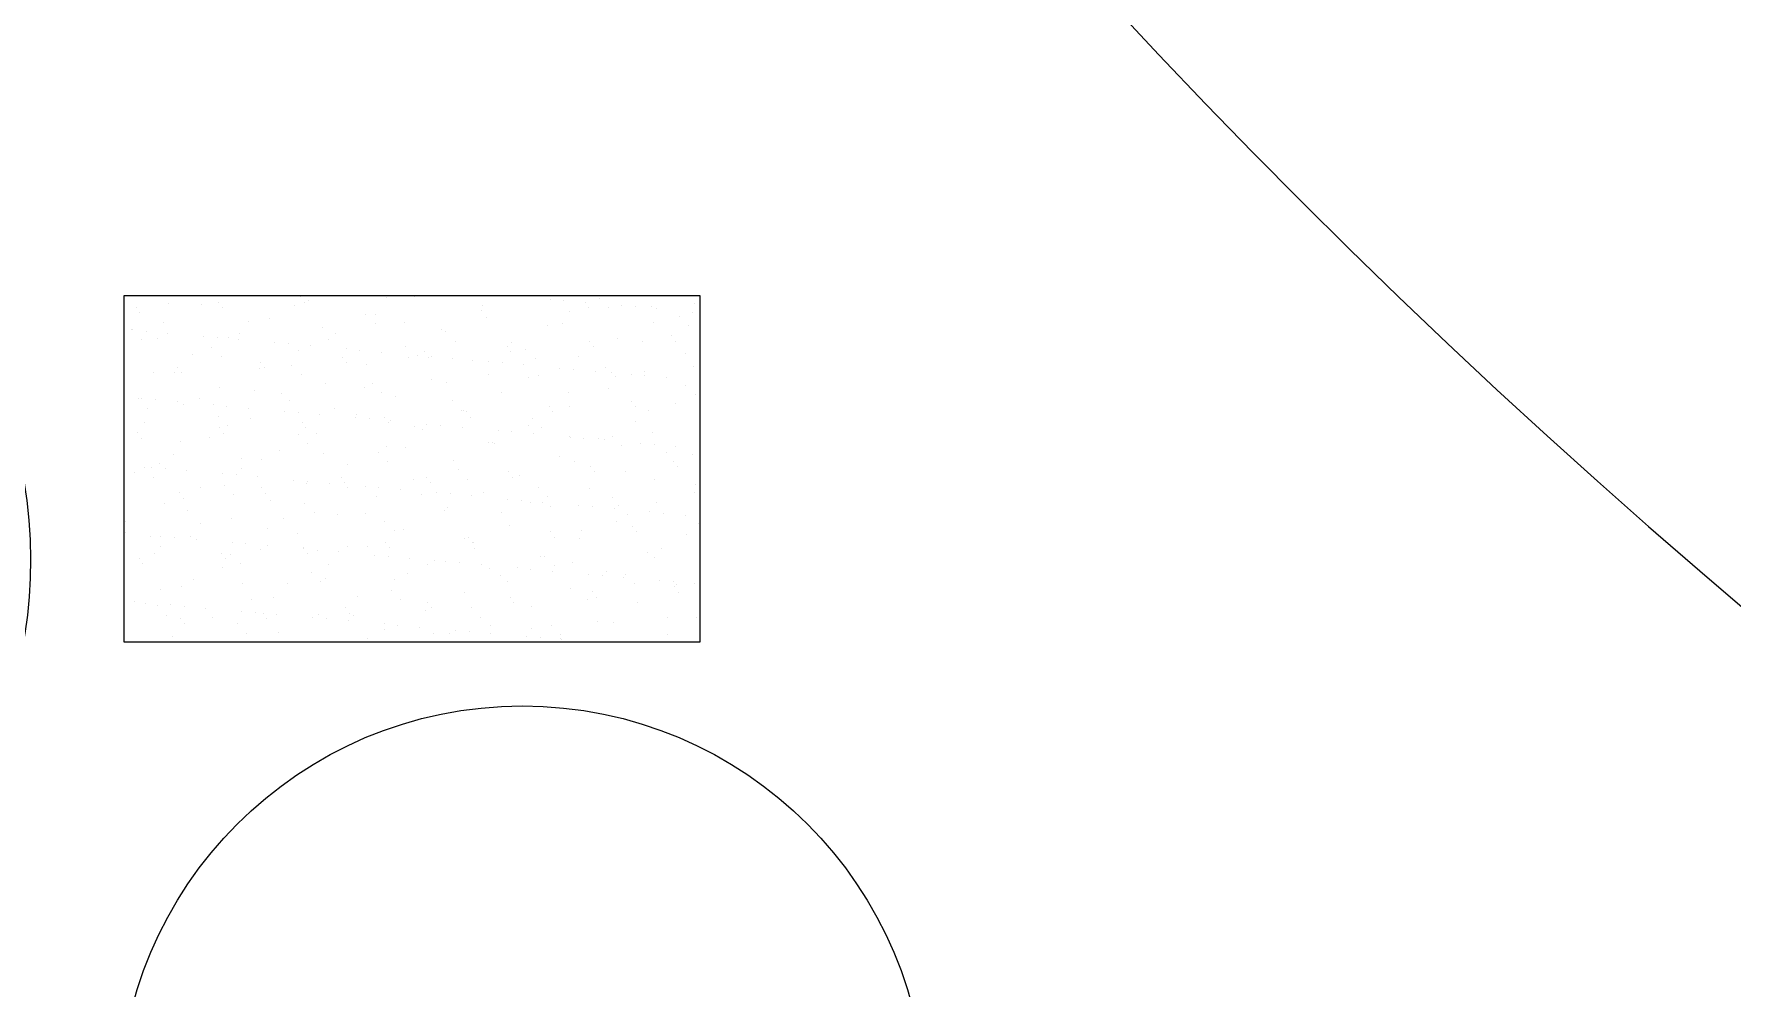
# Model space of a CAD drawing. Extents: x -93062 to 326984, y -142534 to 91021.
# Drawn here: x -56384 to -55694, y 83631 to 84019 of the extents above; entities that cross this region are included whole.
import ezdxf
from ezdxf.enums import TextEntityAlignment as Align

# ---------------------------------------------------------------- set-up
doc = ezdxf.new("R2010")
doc.units = 0
doc.header["$LTSCALE"] = 1000
doc.header["$MEASUREMENT"] = 0
doc.layers.get('0').update_dxf_attribs({"color": 8})
doc.styles.add('COMPLEX', font='COMPLEX')
doc.styles.add('hz', font='GEDITXT', dxfattribs={"width": 0.8, "bigfont": 'DXT'})
doc.styles.add('SIMPLEX', font='GEDITXT', dxfattribs={"height": 0.2, "bigfont": 'DXT'})
doc.styles.get("Standard").update_dxf_attribs({"font": 'gbenor.shx', "bigfont": 'gbcbig.shx'})

# ---------------------------------------------------------------- blocks, each defined once
blk = doc.blocks.new('A$C672165B9')
at = {"color": 251}
for p, q in [((5639.5, 18615), (5010.5, 18615)), ((5010.5, 18615), (5010.5, 18237.5)), ((5023.7, 18602.4), (5023.7, 18602.4)), ((5058.8, 18606.5), (5058.8, 18606.5)), ((5095.6, 18605.8), (5095.6, 18605.8)), ((5113.6, 18608.1), (5113.6, 18608.1)), ((5117.7, 18602.2), (5117.7, 18602.2)), ((5187, 18614.6), (5187, 18614.6)), ((5197.1, 18604.4), (5197.1, 18604.4)), ((5203.4, 18613.9), (5203.4, 18613.9)), ((5207.5, 18608), (5207.5, 18608)), ((5211.7, 18610), (5211.7, 18610)), ((5297.4, 18613.8), (5297.4, 18613.8)), ((5327.7, 18614.2), (5327.7, 18614.2)), ((5401.4, 18598.7), (5401.4, 18598.7)), ((5401.6, 18604.3), (5401.6, 18604.3)), ((5436.7, 18614.8), (5436.7, 18614.8)), ((5475.9, 18611.3), (5475.9, 18611.3)), ((5490.9, 18610), (5490.9, 18610)), ((5496.6, 18597.5), (5496.6, 18597.5)), ((5514.4, 18607.9), (5514.4, 18607.9)), ((5517.5, 18602.9), (5517.5, 18602.9)), ((5529.8, 18612.4), (5529.8, 18612.4)), ((5539.9, 18602.2), (5539.9, 18602.2)), ((5553.7, 18604.4), (5553.7, 18604.4)), ((5568.7, 18603), (5568.7, 18603)), ((5586.5, 18603.3), (5586.5, 18603.3)), ((5592.2, 18600.9), (5592.2, 18600.9)), ((5631.4, 18597.4), (5631.4, 18597.4)), ((5633.5, 18607.1), (5633.5, 18607.1)), ((5639.5, 18237.5), (5639.5, 18615)), ((5027.8, 18596.5), (5027.8, 18596.5)), ((5053.2, 18586.2), (5053.2, 18586.2)), ((5146.2, 18587.1), (5146.2, 18587.1)), ((5169.3, 18590.3), (5169.3, 18590.3)), ((5227, 18580.2), (5227, 18580.2)), ((5274.4, 18595.2), (5274.4, 18595.2)), ((5284.6, 18585), (5284.6, 18585)), ((5285.3, 18594.5), (5285.3, 18594.5)), ((5316.8, 18585.9), (5316.8, 18585.9)), ((5406.7, 18591.7), (5406.7, 18591.7)), ((5473.1, 18582.3), (5473.1, 18582.3)), ((5489, 18584.9), (5489, 18584.9)), ((5589.2, 18586.5), (5589.2, 18586.5)), ((5617.2, 18593), (5617.2, 18593)), ((5627.3, 18582.8), (5627.3, 18582.8)), ((5019.1, 18578), (5019.1, 18578)), ((5019.7, 18578), (5019.7, 18578)), ((5029.2, 18567.8), (5029.2, 18567.8)), ((5034.7, 18576.6), (5034.7, 18576.6)), ((5047.2, 18568.6), (5047.2, 18568.6)), ((5058.2, 18574.5), (5058.2, 18574.5)), ((5097.4, 18571), (5097.4, 18571)), ((5112.5, 18569.7), (5112.5, 18569.7)), ((5124.9, 18569.8), (5124.9, 18569.8)), ((5136, 18567.6), (5136, 18567.6)), ((5137.1, 18574.4), (5137.1, 18574.4)), ((5175.2, 18564.1), (5175.2, 18564.1)), ((5190.2, 18562.7), (5190.2, 18562.7)), ((5213.7, 18560.6), (5213.7, 18560.6)), ((5233.7, 18567.7), (5233.7, 18567.7)), ((5241, 18573.9), (5241, 18573.9)), ((5357.1, 18578.1), (5357.1, 18578.1)), ((5361.8, 18575.8), (5361.8, 18575.8)), ((5372, 18565.6), (5372, 18565.6)), ((5433.5, 18563.9), (5433.5, 18563.9)), ((5518.8, 18565.6), (5518.8, 18565.6)), ((5549.5, 18568.1), (5549.5, 18568.1)), ((5576.4, 18565.5), (5576.4, 18565.5)), ((5608.7, 18571.4), (5608.7, 18571.4)), ((5612.8, 18565.5), (5612.8, 18565.5)), ((5085.3, 18551.4), (5085.3, 18551.4)), ((5106.5, 18558.6), (5106.5, 18558.6)), ((5116.6, 18548.4), (5116.6, 18548.4)), ((5159.3, 18542.6), (5159.3, 18542.6)), ((5201.3, 18555.5), (5201.3, 18555.5)), ((5249.2, 18548.3), (5249.2, 18548.3)), ((5253, 18557.1), (5253, 18557.1)), ((5253.3, 18542.4), (5253.3, 18542.4)), ((5268, 18555.8), (5268, 18555.8)), ((5291.5, 18553.7), (5291.5, 18553.7)), ((5317.4, 18559.7), (5317.4, 18559.7)), ((5321.1, 18548.3), (5321.1, 18548.3)), ((5330.7, 18550.2), (5330.7, 18550.2)), ((5339, 18554.1), (5339, 18554.1)), ((5343.2, 18548.2), (5343.2, 18548.2)), ((5345.8, 18548.8), (5345.8, 18548.8)), ((5369.3, 18546.7), (5369.3, 18546.7)), ((5391.1, 18544.2), (5391.1, 18544.2)), ((5408.5, 18543.2), (5408.5, 18543.2)), ((5423.6, 18541.9), (5423.6, 18541.9)), ((5428.9, 18559.9), (5428.9, 18559.9)), ((5433, 18554), (5433, 18554)), ((5449.3, 18556.4), (5449.3, 18556.4)), ((5459.4, 18546.2), (5459.4, 18546.2)), ((5507.1, 18548.4), (5507.1, 18548.4)), ((5522.9, 18559.7), (5522.9, 18559.7)), ((5623.2, 18552.6), (5623.2, 18552.6)), ((5042.9, 18531.7), (5042.9, 18531.7)), ((5065.7, 18531.1), (5065.7, 18531.1)), ((5069.4, 18536.8), (5069.4, 18536.8)), ((5073.5, 18530.9), (5073.5, 18530.9)), ((5159, 18535.9), (5159, 18535.9)), ((5163.4, 18536.7), (5163.4, 18536.7)), ((5193.9, 18539.2), (5193.9, 18539.2)), ((5204.1, 18529), (5204.1, 18529)), ((5275, 18540.1), (5275, 18540.1)), ((5346.7, 18523.7), (5346.7, 18523.7)), ((5408.5, 18529), (5408.5, 18529)), ((5447, 18539.8), (5447, 18539.8)), ((5452.4, 18526.1), (5452.4, 18526.1)), ((5462.8, 18527.8), (5462.8, 18527.8)), ((5486.3, 18536.3), (5486.3, 18536.3)), ((5501.3, 18534.9), (5501.3, 18534.9)), ((5524.8, 18532.8), (5524.8, 18532.8)), ((5536.7, 18537), (5536.7, 18537)), ((5542.3, 18531.9), (5542.3, 18531.9)), ((5546.9, 18526.9), (5546.9, 18526.9)), ((5564.1, 18529.3), (5564.1, 18529.3)), ((5578.9, 18532), (5578.9, 18532)), ((5579.1, 18528), (5579.1, 18528)), ((5602.6, 18525.9), (5602.6, 18525.9)), ((5632.2, 18537.7), (5632.2, 18537.7)), ((5114.6, 18515.3), (5114.6, 18515.3)), ((5153.2, 18511.8), (5153.2, 18511.8)), ((5182.8, 18508.8), (5182.8, 18508.8)), ((5230.7, 18519.5), (5230.7, 18519.5)), ((5272.7, 18514.6), (5272.7, 18514.6)), ((5281.4, 18519.9), (5281.4, 18519.9)), ((5291.5, 18509.7), (5291.5, 18509.7)), ((5307.1, 18505.3), (5307.1, 18505.3)), ((5362.6, 18520.4), (5362.6, 18520.4)), ((5423.1, 18509.4), (5423.1, 18509.4)), ((5496, 18509.6), (5496, 18509.6)), ((5539.2, 18513.6), (5539.2, 18513.6)), ((5624.1, 18517.7), (5624.1, 18517.7)), ((5634.3, 18507.5), (5634.3, 18507.5)), ((5026, 18502.7), (5026, 18502.7)), ((5030.1, 18502.9), (5030.1, 18502.9)), ((5036.2, 18492.5), (5036.2, 18492.5)), ((5045.1, 18501.6), (5045.1, 18501.6)), ((5068.6, 18499.5), (5068.6, 18499.5)), ((5075, 18496.9), (5075, 18496.9)), ((5092.9, 18503.1), (5092.9, 18503.1)), ((5107.8, 18496), (5107.8, 18496)), ((5122.9, 18494.6), (5122.9, 18494.6)), ((5146.4, 18492.5), (5146.4, 18492.5)), ((5185.6, 18489), (5185.6, 18489)), ((5191, 18501.1), (5191, 18501.1)), ((5200.6, 18487.7), (5200.6, 18487.7)), ((5240.6, 18492.4), (5240.6, 18492.4)), ((5368.8, 18500.5), (5368.8, 18500.5)), ((5378.9, 18490.3), (5378.9, 18490.3)), ((5380.8, 18489.8), (5380.8, 18489.8)), ((5384.8, 18488.5), (5384.8, 18488.5)), ((5474.7, 18494.3), (5474.7, 18494.3)), ((5478.8, 18488.4), (5478.8, 18488.4)), ((5496.8, 18493.9), (5496.8, 18493.9)), ((5564.5, 18500.1), (5564.5, 18500.1)), ((5568.6, 18494.2), (5568.6, 18494.2)), ((5583.4, 18490.2), (5583.4, 18490.2)), ((5612.9, 18498.1), (5612.9, 18498.1)), ((5032.6, 18477.2), (5032.6, 18477.2)), ((5113.4, 18483.3), (5113.4, 18483.3)), ((5115.2, 18471.2), (5115.2, 18471.2)), ((5123.6, 18473.1), (5123.6, 18473.1)), ((5148.6, 18481.4), (5148.6, 18481.4)), ((5205, 18477), (5205, 18477)), ((5209.1, 18471.1), (5209.1, 18471.1)), ((5224.1, 18485.6), (5224.1, 18485.6)), ((5263.4, 18482.1), (5263.4, 18482.1)), ((5264.7, 18485.6), (5264.7, 18485.6)), ((5278.4, 18480.7), (5278.4, 18480.7)), ((5294.9, 18482.8), (5294.9, 18482.8)), ((5299, 18476.9), (5299, 18476.9)), ((5301.9, 18478.6), (5301.9, 18478.6)), ((5328, 18473), (5328, 18473)), ((5336.4, 18469.2), (5336.4, 18469.2)), ((5341.1, 18475.1), (5341.1, 18475.1)), ((5356.2, 18473.8), (5356.2, 18473.8)), ((5379.7, 18471.7), (5379.7, 18471.7)), ((5388.9, 18482.6), (5388.9, 18482.6)), ((5418.9, 18468.2), (5418.9, 18468.2)), ((5452.5, 18473.4), (5452.5, 18473.4)), ((5456.2, 18481.1), (5456.2, 18481.1)), ((5466.4, 18470.9), (5466.4, 18470.9)), ((5568.5, 18477.6), (5568.5, 18477.6)), ((5025.3, 18465.5), (5025.3, 18465.5)), ((5029.4, 18459.6), (5029.4, 18459.6)), ((5072.7, 18455.8), (5072.7, 18455.8)), ((5104.3, 18460.8), (5104.3, 18460.8)), ((5119.3, 18465.3), (5119.3, 18465.3)), ((5200.9, 18463.9), (5200.9, 18463.9)), ((5211, 18453.7), (5211, 18453.7)), ((5220.3, 18465), (5220.3, 18465)), ((5296.8, 18450.8), (5296.8, 18450.8)), ((5318.4, 18449), (5318.4, 18449)), ((5408.3, 18454.8), (5408.3, 18454.8)), ((5412.8, 18455), (5412.8, 18455)), ((5415.5, 18453.6), (5415.5, 18453.6)), ((5433.9, 18466.8), (5433.9, 18466.8)), ((5457.4, 18464.8), (5457.4, 18464.8)), ((5496.7, 18461.2), (5496.7, 18461.2)), ((5498.2, 18460.6), (5498.2, 18460.6)), ((5511.7, 18459.9), (5511.7, 18459.9)), ((5528.9, 18459.1), (5528.9, 18459.1)), ((5535.2, 18457.8), (5535.2, 18457.8)), ((5543.7, 18461.7), (5543.7, 18461.7)), ((5553.8, 18451.5), (5553.8, 18451.5)), ((5574.4, 18454.3), (5574.4, 18454.3)), ((5588.1, 18466.3), (5588.1, 18466.3)), ((5589.5, 18453), (5589.5, 18453)), ((5613, 18450.9), (5613, 18450.9)), ((5048.8, 18431.7), (5048.8, 18431.7)), ((5064.6, 18442.4), (5064.6, 18442.4)), ((5138.7, 18437.5), (5138.7, 18437.5)), ((5160.1, 18436.4), (5160.1, 18436.4)), ((5180.7, 18446.6), (5180.7, 18446.6)), ((5228.6, 18443.3), (5228.6, 18443.3)), ((5254.4, 18431.1), (5254.4, 18431.1)), ((5288.3, 18444.5), (5288.3, 18444.5)), ((5298.5, 18434.3), (5298.5, 18434.3)), ((5370.4, 18435.3), (5370.4, 18435.3)), ((5486.5, 18439.5), (5486.5, 18439.5)), ((5502.9, 18434.2), (5502.9, 18434.2)), ((5602.6, 18443.7), (5602.6, 18443.7)), ((5610.3, 18434.5), (5610.3, 18434.5)), ((5631.1, 18442.3), (5631.1, 18442.3)), ((5022.2, 18422.7), (5022.2, 18422.7)), ((5033, 18427.3), (5033, 18427.3)), ((5040.5, 18427.9), (5040.5, 18427.9)), ((5043.1, 18417.1), (5043.1, 18417.1)), ((5055.5, 18426.5), (5055.5, 18426.5)), ((5079, 18424.4), (5079, 18424.4)), ((5118.2, 18420.9), (5118.2, 18420.9)), ((5133.3, 18419.6), (5133.3, 18419.6)), ((5138.3, 18426.9), (5138.3, 18426.9)), ((5156.7, 18417.5), (5156.7, 18417.5)), ((5196, 18414), (5196, 18414)), ((5211, 18412.6), (5211, 18412.6)), ((5247.6, 18417), (5247.6, 18417)), ((5326.1, 18414.7), (5326.1, 18414.7)), ((5340.6, 18417.2), (5340.6, 18417.2)), ((5375.7, 18425.1), (5375.7, 18425.1)), ((5385.9, 18414.9), (5385.9, 18414.9)), ((5430.5, 18423), (5430.5, 18423)), ((5434.6, 18417.1), (5434.6, 18417.1)), ((5442.1, 18418.9), (5442.1, 18418.9)), ((5520.4, 18428.7), (5520.4, 18428.7)), ((5524.5, 18422.8), (5524.5, 18422.8)), ((5558.2, 18423.1), (5558.2, 18423.1)), ((5590.3, 18414.8), (5590.3, 18414.8)), ((5614.4, 18428.6), (5614.4, 18428.6)), ((5071, 18399.9), (5071, 18399.9)), ((5075.1, 18394), (5075.1, 18394)), ((5094, 18406.3), (5094, 18406.3)), ((5120.4, 18407.9), (5120.4, 18407.9)), ((5130.5, 18397.7), (5130.5, 18397.7)), ((5160.9, 18405.7), (5160.9, 18405.7)), ((5165, 18399.8), (5165, 18399.8)), ((5210, 18410.5), (5210, 18410.5)), ((5234.5, 18410.5), (5234.5, 18410.5)), ((5250.8, 18411.4), (5250.8, 18411.4)), ((5254.9, 18405.5), (5254.9, 18405.5)), ((5273.8, 18407), (5273.8, 18407)), ((5286.4, 18396.3), (5286.4, 18396.3)), ((5288.8, 18405.7), (5288.8, 18405.7)), ((5312.3, 18403.6), (5312.3, 18403.6)), ((5335, 18397.7), (5335, 18397.7)), ((5344.8, 18411.3), (5344.8, 18411.3)), ((5351.5, 18400.1), (5351.5, 18400.1)), ((5366.6, 18398.8), (5366.6, 18398.8)), ((5390.1, 18396.7), (5390.1, 18396.7)), ((5402.5, 18400.5), (5402.5, 18400.5)), ((5429.3, 18393.1), (5429.3, 18393.1)), ((5463.2, 18405.7), (5463.2, 18405.7)), ((5473.3, 18395.6), (5473.3, 18395.6)), ((5518.6, 18404.7), (5518.6, 18404.7)), ((5543.9, 18395), (5543.9, 18395)), ((5633.8, 18400.8), (5633.8, 18400.8)), ((5634.6, 18408.9), (5634.6, 18408.9)), ((5054.3, 18387.9), (5054.3, 18387.9)), ((5079.6, 18380.5), (5079.6, 18380.5)), ((5170.4, 18392.1), (5170.4, 18392.1)), ((5207.8, 18388.5), (5207.8, 18388.5)), ((5218, 18378.4), (5218, 18378.4)), ((5244, 18376.6), (5244, 18376.6)), ((5274.3, 18377.7), (5274.3, 18377.7)), ((5360.1, 18380.8), (5360.1, 18380.8)), ((5364.2, 18383.5), (5364.2, 18383.5)), ((5422.4, 18378.3), (5422.4, 18378.3)), ((5444.3, 18391.8), (5444.3, 18391.8)), ((5454, 18389.2), (5454, 18389.2)), ((5467.8, 18389.7), (5467.8, 18389.7)), ((5476.2, 18385), (5476.2, 18385)), ((5507.1, 18386.2), (5507.1, 18386.2)), ((5522.1, 18384.9), (5522.1, 18384.9)), ((5545.6, 18382.8), (5545.6, 18382.8)), ((5550.6, 18386.4), (5550.6, 18386.4)), ((5560.8, 18376.2), (5560.8, 18376.2)), ((5584.8, 18379.3), (5584.8, 18379.3)), ((5592.2, 18389.2), (5592.2, 18389.2)), ((5599.9, 18377.9), (5599.9, 18377.9)), ((5623.4, 18375.8), (5623.4, 18375.8)), ((5011.6, 18356.3), (5011.6, 18356.3)), ((5011.9, 18368.3), (5011.9, 18368.3)), ((5094.5, 18366.2), (5094.5, 18366.2)), ((5128, 18372.5), (5128, 18372.5)), ((5167.1, 18361.1), (5167.1, 18361.1)), ((5184.4, 18371.9), (5184.4, 18371.9)), ((5199.7, 18356.1), (5199.7, 18356.1)), ((5295.3, 18369.2), (5295.3, 18369.2)), ((5305.4, 18359), (5305.4, 18359)), ((5315.8, 18360.2), (5315.8, 18360.2)), ((5431.8, 18364.4), (5431.8, 18364.4)), ((5476.3, 18357.4), (5476.3, 18357.4)), ((5509.9, 18358.9), (5509.9, 18358.9)), ((5547.9, 18368.6), (5547.9, 18368.6)), ((5566.1, 18363.2), (5566.1, 18363.2)), ((5570.2, 18357.3), (5570.2, 18357.3)), ((5638, 18367), (5638, 18367)), ((5039.9, 18352), (5039.9, 18352)), ((5050.1, 18341.8), (5050.1, 18341.8)), ((5050.8, 18352.8), (5050.8, 18352.8)), ((5065.9, 18351.5), (5065.9, 18351.5)), ((5083.6, 18351.9), (5083.6, 18351.9)), ((5089.4, 18349.4), (5089.4, 18349.4)), ((5128.6, 18345.9), (5128.6, 18345.9)), ((5143.7, 18344.5), (5143.7, 18344.5)), ((5160, 18337.7), (5160, 18337.7)), ((5167.1, 18342.4), (5167.1, 18342.4)), ((5206.4, 18338.9), (5206.4, 18338.9)), ((5206.6, 18340.1), (5206.6, 18340.1)), ((5221.4, 18337.6), (5221.4, 18337.6)), ((5254.5, 18341.7), (5254.5, 18341.7)), ((5276.1, 18341.8), (5276.1, 18341.8)), ((5296.5, 18345.9), (5296.5, 18345.9)), ((5300.6, 18340), (5300.6, 18340)), ((5382.7, 18349.8), (5382.7, 18349.8)), ((5386.4, 18351.6), (5386.4, 18351.6)), ((5390.5, 18345.7), (5390.5, 18345.7)), ((5392.2, 18346), (5392.2, 18346)), ((5392.8, 18339.6), (5392.8, 18339.6)), ((5480.4, 18351.5), (5480.4, 18351.5)), ((5508.2, 18350.2), (5508.2, 18350.2)), ((5597.3, 18339.5), (5597.3, 18339.5)), ((5624.3, 18354.4), (5624.3, 18354.4)), ((5026.9, 18328.5), (5026.9, 18328.5)), ((5031, 18322.7), (5031, 18322.7)), ((5044, 18333.5), (5044, 18333.5)), ((5116.8, 18334.3), (5116.8, 18334.3)), ((5120.9, 18328.4), (5120.9, 18328.4)), ((5127.3, 18332.6), (5127.3, 18332.6)), ((5137.5, 18322.4), (5137.5, 18322.4)), ((5210.7, 18334.2), (5210.7, 18334.2)), ((5233.7, 18322.2), (5233.7, 18322.2)), ((5244.9, 18335.5), (5244.9, 18335.5)), ((5284.2, 18332), (5284.2, 18332)), ((5299.2, 18330.7), (5299.2, 18330.7)), ((5322.7, 18328.6), (5322.7, 18328.6)), ((5341.9, 18322.3), (5341.9, 18322.3)), ((5349.8, 18326.3), (5349.8, 18326.3)), ((5361.9, 18325.1), (5361.9, 18325.1)), ((5377, 18323.7), (5377, 18323.7)), ((5400.4, 18321.6), (5400.4, 18321.6)), ((5465.8, 18330.5), (5465.8, 18330.5)), ((5470.1, 18330.4), (5470.1, 18330.4)), ((5480.3, 18320.2), (5480.3, 18320.2)), ((5499.8, 18323.7), (5499.8, 18323.7)), ((5581.9, 18334.7), (5581.9, 18334.7)), ((5589.7, 18329.4), (5589.7, 18329.4)), ((5086.6, 18305.1), (5086.6, 18305.1)), ((5117.7, 18318), (5117.7, 18318)), ((5140.3, 18300.6), (5140.3, 18300.6)), ((5189.4, 18301.6), (5189.4, 18301.6)), ((5214.8, 18313.2), (5214.8, 18313.2)), ((5224.9, 18303), (5224.9, 18303)), ((5230.2, 18306.4), (5230.2, 18306.4)), ((5305.4, 18305.8), (5305.4, 18305.8)), ((5320, 18312.1), (5320, 18312.1)), ((5409.9, 18317.9), (5409.9, 18317.9)), ((5421.5, 18310), (5421.5, 18310)), ((5429.4, 18302.9), (5429.4, 18302.9)), ((5439.7, 18318.1), (5439.7, 18318.1)), ((5454.7, 18316.8), (5454.7, 18316.8)), ((5478.2, 18314.7), (5478.2, 18314.7)), ((5517.5, 18311.2), (5517.5, 18311.2)), ((5532.5, 18309.8), (5532.5, 18309.8)), ((5537.6, 18314.1), (5537.6, 18314.1)), ((5556, 18307.7), (5556, 18307.7)), ((5557.6, 18311), (5557.6, 18311)), ((5567.7, 18300.8), (5567.7, 18300.8)), ((5595.2, 18304.2), (5595.2, 18304.2)), ((5610.3, 18302.9), (5610.3, 18302.9)), ((5633.8, 18300.8), (5633.8, 18300.8)), ((5050.4, 18294.8), (5050.4, 18294.8)), ((5073.3, 18297.4), (5073.3, 18297.4)), ((5149.7, 18283.2), (5149.7, 18283.2)), ((5174, 18285.7), (5174, 18285.7)), ((5265.8, 18287.4), (5265.8, 18287.4)), ((5302.2, 18293.8), (5302.2, 18293.8)), ((5312.4, 18283.6), (5312.4, 18283.6)), ((5381.8, 18291.6), (5381.8, 18291.6)), ((5432.1, 18286), (5432.1, 18286)), ((5497.9, 18295.7), (5497.9, 18295.7)), ((5516.8, 18283.5), (5516.8, 18283.5)), ((5522, 18291.8), (5522, 18291.8)), ((5526.1, 18285.9), (5526.1, 18285.9)), ((5611.9, 18297.6), (5611.9, 18297.6)), ((5614, 18299.9), (5614, 18299.9)), ((5616, 18291.7), (5616, 18291.7)), ((5022, 18281.3), (5022, 18281.3)), ((5033.7, 18279), (5033.7, 18279)), ((5046.9, 18276.6), (5046.9, 18276.6)), ((5057, 18266.4), (5057, 18266.4)), ((5061.2, 18277.8), (5061.2, 18277.8)), ((5076.3, 18276.4), (5076.3, 18276.4)), ((5099.8, 18274.3), (5099.8, 18274.3)), ((5107.3, 18263.5), (5107.3, 18263.5)), ((5139, 18270.8), (5139, 18270.8)), ((5154, 18269.5), (5154, 18269.5)), ((5162.5, 18268.7), (5162.5, 18268.7)), ((5177.5, 18267.4), (5177.5, 18267.4)), ((5216.8, 18263.9), (5216.8, 18263.9)), ((5223.4, 18267.7), (5223.4, 18267.7)), ((5252.4, 18274.5), (5252.4, 18274.5)), ((5256.5, 18268.6), (5256.5, 18268.6)), ((5261.5, 18266.3), (5261.5, 18266.3)), ((5339.5, 18271.9), (5339.5, 18271.9)), ((5342.2, 18280.3), (5342.2, 18280.3)), ((5346.4, 18274.4), (5346.4, 18274.4)), ((5389.6, 18274.4), (5389.6, 18274.4)), ((5399.8, 18264.2), (5399.8, 18264.2)), ((5436.2, 18280.2), (5436.2, 18280.2)), ((5455.5, 18276.1), (5455.5, 18276.1)), ((5571.6, 18280.2), (5571.6, 18280.2)), ((5604.2, 18264.2), (5604.2, 18264.2)), ((5635.4, 18263.9), (5635.4, 18263.9)), ((5072.6, 18263), (5072.6, 18263)), ((5076.7, 18257.1), (5076.7, 18257.1)), ((5134.3, 18257.2), (5134.3, 18257.2)), ((5144.4, 18247), (5144.4, 18247)), ((5166.6, 18262.8), (5166.6, 18262.8)), ((5179.1, 18247.1), (5179.1, 18247.1)), ((5231.8, 18262.6), (5231.8, 18262.6)), ((5255.3, 18260.5), (5255.3, 18260.5)), ((5294.5, 18257), (5294.5, 18257)), ((5295.1, 18251.3), (5295.1, 18251.3)), ((5309.6, 18255.6), (5309.6, 18255.6)), ((5333.1, 18253.5), (5333.1, 18253.5)), ((5348.9, 18247), (5348.9, 18247)), ((5365.8, 18246.6), (5365.8, 18246.6)), ((5372.3, 18250), (5372.3, 18250)), ((5387.3, 18248.7), (5387.3, 18248.7)), ((5410.8, 18246.6), (5410.8, 18246.6)), ((5411.2, 18255.5), (5411.2, 18255.5)), ((5455.6, 18252.3), (5455.6, 18252.3)), ((5477.1, 18255), (5477.1, 18255)), ((5487.2, 18244.9), (5487.2, 18244.9)), ((5527.2, 18259.7), (5527.2, 18259.7)), ((5545.5, 18258.1), (5545.5, 18258.1)), ((5603.6, 18245.4), (5603.6, 18245.4)), ((5010.5, 18237.5), (5639.5, 18237.5)), ((5063, 18242.9), (5063, 18242.9)), ((5221.7, 18237.9), (5221.7, 18237.9)), ((5275.9, 18240.8), (5275.9, 18240.8)), ((5450.1, 18243.1), (5450.1, 18243.1)), ((5465.1, 18241.7), (5465.1, 18241.7)), ((5487.6, 18241.3), (5487.6, 18241.3)), ((5488.6, 18239.6), (5488.6, 18239.6))]:
    blk.add_line(p, q, dxfattribs=at)
blk.add_circle((5445.4, 17727.1), 440.3, dxfattribs=at)
blk.add_arc((11855.3, 24278.2), 6856.1, 180, 261, dxfattribs=at)
blk.add_arc((11855.3, 24278.2), 6856.1, 180, 261, dxfattribs=at)
at = {"color": 251, "ltscale": 5}
blk.add_arc((11855.3, 24278.2), 7862.5, 192.57812, 262.83378, dxfattribs=at)
at = {"color": 251, "extrusion": (0, 0, -1)}
blk.add_ellipse((4557, 18406.5), major_axis=(155.1, -422.5), ratio=0.747147, start_param=-1.570796, end_param=4.712389, dxfattribs=at)
at = {"color": 251, "style": 'SIMPLEX', "width": 0.8}
for height, p in [(75.5, (5032.8, 24516.1)), (75.5, (4692.1, 24249.2)), (251.6, (24745.2, 6386.7))]:
    blk.add_attdef('JZW', text='', height=height, rotation=360, dxfattribs=at).set_placement(p, align=Align.MIDDLE)
at = {"color": 251, "style": 'hz', "width": 0.8}
for p in [(16426.9, 23704), (10887.9, 22293), (14720.8, 19772.4), (17974.9, 19082.8), (25961.4, 18486), (38100.4, 18366.3), (11528.9, 17640.7), (26545.9, 15647), (10782.8, 15493.4), (17847.7, 14761.2), (11764.5, 12831.7), (14968.4, 10742.1), (5313.3, 9148.4), (25534.1, 9009.2), (3089.1, 8401.9), (26406.5, 6157.4), (17784.5, 5258), (29076.2, 4512.3), (15144.7, 4201.8), (37066.7, 4015)]:
    blk.add_attdef('9.80', p, '', height=440.3, dxfattribs=at)
at = {"color": 251, "style": 'COMPLEX', "width": 1.041667}
for height, p, p2 in [(135.3, (18779.9, 24022.5), (18900.7, 24022.5)), (112.7, (24159.1, 23918), (24259.7, 23918)), (112.7, (19107.7, 22514.6), (19208.3, 22514.6)), (112.7, (19107.7, 21130.8), (19208.3, 21130.8)), (112.7, (19107.7, 19910.6), (19208.3, 19910.6)), (112.7, (19107.7, 19155.8), (19208.3, 19155.8)), (112.7, (19107.7, 17646.2), (19208.3, 17646.2)), (112.7, (19107.7, 16262.4), (19208.3, 16262.4)), (112.7, (19107.7, 15255.9), (19208.3, 15255.9)), (112.7, (19107.7, 14167), (19208.3, 14167)), (112.7, (19107.7, 13933.9), (19208.3, 13933.9)), (112.7, (19107.7, 12878.3), (19208.3, 12878.3)), (146.5, (35125.9, 12740.3), (35256.8, 12740.3)), (112.7, (19107.7, 11494.5), (19208.3, 11494.5)), (112.7, (19107.7, 10274.2), (19208.3, 10274.2)), (112.7, (19107.7, 9519.4), (19208.3, 9519.4)), (112.7, (19107.7, 8009.8), (19208.3, 8009.8)), (112.7, (19107.7, 6626), (19208.3, 6626)), (112.7, (19107.7, 5619.6), (19208.3, 5619.6)), (112.7, (18534.3, 4487.4), (18635, 4487.4)), (135.3, (10257.2, 2831.6), (10378, 2831.6)), (135.3, (9845, 2443.5), (9965.8, 2443.5))]:
    blk.add_attdef('A', text='', height=height, dxfattribs=at).set_placement(p, p2, align=Align.FIT)
for height, p, p2 in [(135.3, (18273.7, 23709.6), (18273.7, 23588.8)), (146.5, (34895.1, 12644.2), (34895.1, 12513.3))]:
    blk.add_attdef('A', text='', height=height, rotation=270, dxfattribs=at).set_placement(p, p2, align=Align.FIT)
at = {"color": 251, "style": 'COMPLEX', "text_generation_flag": 4, "width": 1.041667}
for p, p2 in [((32232.5, 22773.3), (32353.3, 22773.3)), ((25004, 19495), (25124.8, 19495)), ((37956.5, 15917.2), (38077.2, 15917.2)), ((37584.1, 15544.8), (37704.9, 15544.8)), ((30848.7, 13137), (30969.5, 13137)), ((30933.8, 10635.5), (31054.6, 10635.5)), ((31191.9, 10370.8), (31312.7, 10370.8)), ((25004, 9858.6), (25124.8, 9858.6))]:
    blk.add_attdef('A', text='', height=135.3, dxfattribs=at).set_placement(p, p2, align=Align.FIT)
at = {"color": 251, "width": 0.8, "flags": 9}
for tag, p in [('YSIZE', (4070.3, 20399.8)), ('XSIZE', (4025.5, 20391)), ('YSIZE', (4113.1, 20385.5)), ('XSIZE', (4021, 20376.2)), ('YSIZE', (4070.3, 19770.8)), ('XSIZE', (4021, 19747.2)), ('XSIZE', (4025.5, 19762)), ('YSIZE', (4113.1, 19756.5)), ('YSIZE', (4070.3, 19141.8)), ('XSIZE', (4021, 19118.2)), ('XSIZE', (4025.5, 19133)), ('YSIZE', (4113.1, 19127.5)), ('YSIZE', (4070.3, 18512.7)), ('XSIZE', (4021, 18489.2)), ('XSIZE', (4025.5, 18504)), ('YSIZE', (4113.1, 18498.4)), ('XSIZE', (4025.5, 17875)), ('YSIZE', (4070.3, 17883.7)), ('XSIZE', (4021, 17860.2)), ('YSIZE', (4113.1, 17869.4)), ('XSIZE', (4350.4, 17282.1)), ('YSIZE', (4395.3, 17290.8)), ('XSIZE', (4345.9, 17267.3)), ('YSIZE', (4438.1, 17276.5)), ('YSIZE', (5105.1, 17097.7)), ('YSIZE', (5734.1, 17097.7)), ('XSIZE', (5060.2, 17088.9)), ('YSIZE', (5147.9, 17083.4)), ('XSIZE', (5689.2, 17088.9)), ('YSIZE', (5776.9, 17083.4)), ('XSIZE', (5055.7, 17074.1)), ('XSIZE', (5684.7, 17074.1))]:
    blk.add_attdef(tag, p, '', height=0.0687, dxfattribs=at)

msp = doc.modelspace()

# ---------------------------------------------------------------- block references
at = {"xscale": 0.3724428399518654, "yscale": 0.3724428399518654, "zscale": 0.3724428399518654}
msp.add_blockref('A$C672165B9', (-58213.59, 76979.33), dxfattribs=at)

doc.saveas('drawing.dxf')
